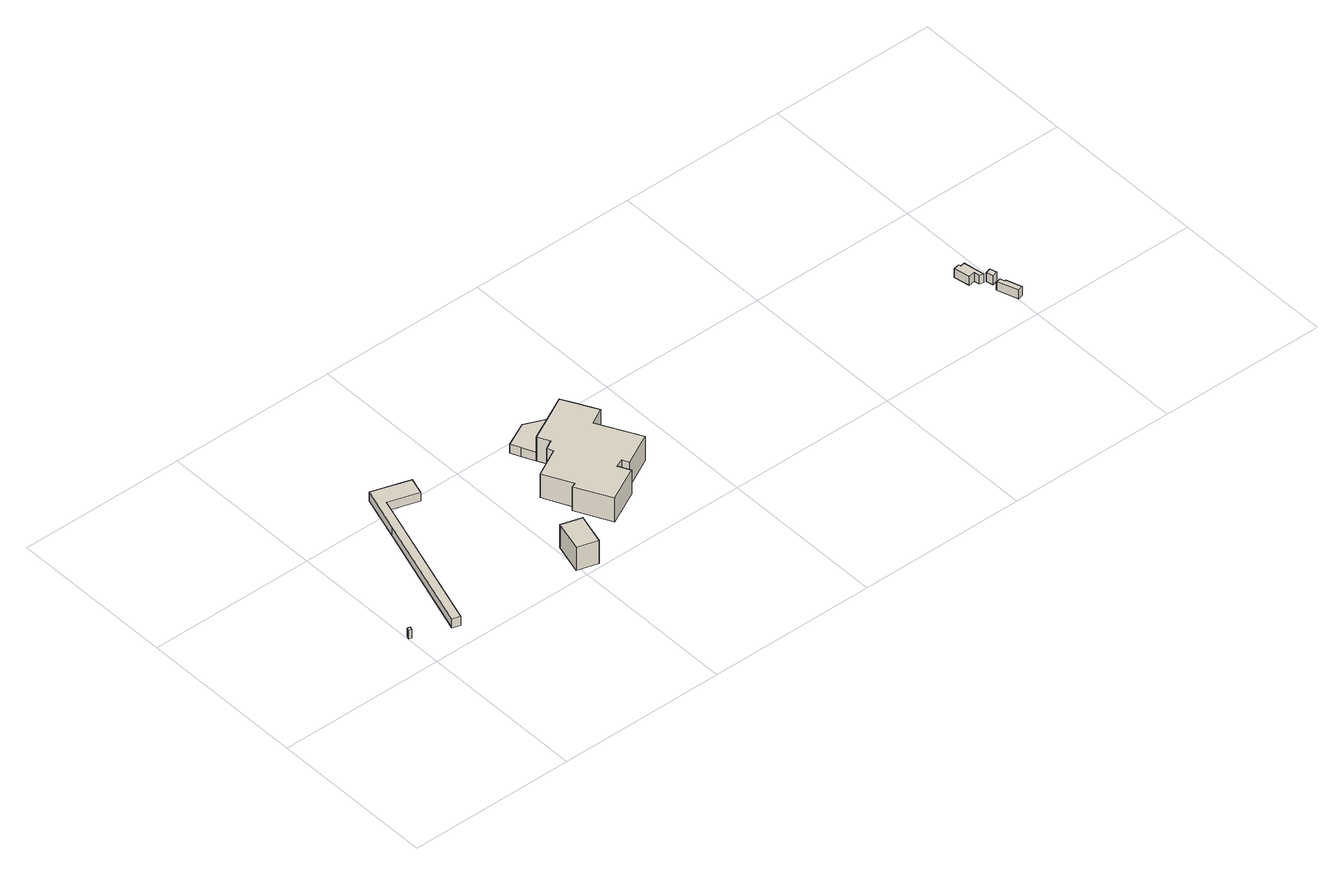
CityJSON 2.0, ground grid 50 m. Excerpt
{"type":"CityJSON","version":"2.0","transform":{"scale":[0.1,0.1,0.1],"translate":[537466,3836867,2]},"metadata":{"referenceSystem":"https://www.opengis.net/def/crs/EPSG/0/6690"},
"CityObjects":{
"building1":{"type":"Building","attributes":{"class":"3001","BuildingDetailAttribute.specifiedBuildingCoverageRate":0.6,"BuildingDetailAttribute.surveyYear":2017,"BuildingTsunamiRiskAttribute.description":"1","BuildingTsunamiRiskAttribute.rank":"2","BuildingTsunamiRiskAttribute.depth":2.59,"BuildingIDAttribute.prefecture":"27","BuildingIDAttribute.city":"27104"},"geometry":[{"type":"Solid","lod":"1","boundaries":[[[[0,1,2,3]],[[2,4,5,3]],[[1,6,4,2]],[[0,7,6,1]],[[3,5,7,0]],[[4,6,7,5]]]]}]},
"building2":{"type":"Building","attributes":{"class":"3001","BuildingDetailAttribute.specifiedBuildingCoverageRate":0.6,"BuildingDetailAttribute.surveyYear":2017,"BuildingTsunamiRiskAttribute.description":"1","BuildingTsunamiRiskAttribute.rank":"2","BuildingTsunamiRiskAttribute.depth":1.03,"BuildingHighTideRiskAttribute.description":"1","BuildingHighTideRiskAttribute.rank":"3","BuildingHighTideRiskAttribute.depth":3.47,"BuildingIDAttribute.prefecture":"27","BuildingIDAttribute.city":"27104"},"geometry":[{"type":"Solid","lod":"1","boundaries":[[[[8,9,10,11,12,13,14,15]],[[14,16,17,15]],[[13,18,16,14]],[[12,19,18,13]],[[11,20,19,12]],[[10,21,20,11]],[[9,22,21,10]],[[8,23,22,9]],[[15,17,23,8]],[[16,18,19,20,21,22,23,17]]]]}]},
"building3":{"type":"Building","attributes":{"計測周辺長":31.79,"1/2500図郭":54,"区名":"此花区","町丁目名称":"常吉２丁目","街区番号":13,"class":"3001","usage":"454","measuredHeight":7.7,"storeysAboveGround":1,"BuildingDetailAttribute.buildingRoofEdgeArea":60.55,"BuildingDetailAttribute.buildingStructureType":"610","BuildingDetailAttribute.buildingStructureOrgType":"2","BuildingDetailAttribute.detailedUsage":"1930","BuildingDetailAttribute.specifiedBuildingCoverageRate":0.6,"BuildingDetailAttribute.surveyYear":2017,"BuildingTsunamiRiskAttribute.description":"1","BuildingTsunamiRiskAttribute.rank":"2","BuildingTsunamiRiskAttribute.depth":0.71,"BuildingHighTideRiskAttribute.description":"1","BuildingHighTideRiskAttribute.rank":"3","BuildingHighTideRiskAttribute.depth":3.03,"BuildingIDAttribute.prefecture":"27","BuildingIDAttribute.city":"27104"},"geometry":[{"type":"Solid","lod":"1","boundaries":[[[[24,25,26,27]],[[26,28,29,27]],[[25,30,28,26]],[[24,31,30,25]],[[27,29,31,24]],[[28,30,31,29]]]]}]},
"building4":{"type":"Building","attributes":{"計測周辺長":117.65,"1/2500図郭":54,"区名":"此花区","町丁目名称":"常吉２丁目","街区番号":13,"class":"3001","usage":"402","measuredHeight":8.1,"storeysAboveGround":2,"BuildingDetailAttribute.buildingRoofEdgeArea":598.51,"BuildingDetailAttribute.buildingStructureType":"610","BuildingDetailAttribute.buildingStructureOrgType":"2","BuildingDetailAttribute.detailedUsage":"1418","BuildingDetailAttribute.specifiedBuildingCoverageRate":0.6,"BuildingDetailAttribute.surveyYear":2017,"BuildingTsunamiRiskAttribute.description":"1","BuildingTsunamiRiskAttribute.rank":"1","BuildingTsunamiRiskAttribute.depth":0.06,"BuildingHighTideRiskAttribute.description":"1","BuildingHighTideRiskAttribute.rank":"2","BuildingHighTideRiskAttribute.depth":2.24,"BuildingIDAttribute.prefecture":"27","BuildingIDAttribute.city":"27104"},"geometry":[{"type":"Solid","lod":"1","boundaries":[[[[32,33,34,35,36,37,38,39,40,41,42,43,44,45,46,47,48,49,50]],[[49,51,52,50]],[[48,53,51,49]],[[47,54,53,48]],[[46,55,54,47]],[[45,56,55,46]],[[44,57,56,45]],[[43,58,57,44]],[[42,59,58,43]],[[41,60,59,42]],[[40,61,60,41]],[[39,62,61,40]],[[38,63,62,39]],[[37,64,63,38]],[[36,65,64,37]],[[35,66,65,36]],[[34,67,66,35]],[[33,68,67,34]],[[32,69,68,33]],[[50,52,69,32]],[[51,53,54,55,56,57,58,59,60,61,62,63,64,65,66,67,68,69,52]]]]}]},
"building5":{"type":"Building","attributes":{"計測周辺長":39.27,"1/2500図郭":44,"区名":"此花区","町丁目名称":"常吉２丁目","街区番号":13,"class":"3003","usage":"402","storeysAboveGround":1,"BuildingDetailAttribute.buildingRoofEdgeArea":81.8,"BuildingDetailAttribute.buildingStructureType":"610","BuildingDetailAttribute.buildingStructureOrgType":"2","BuildingDetailAttribute.detailedUsage":"1418","BuildingDetailAttribute.specifiedBuildingCoverageRate":0.6,"BuildingDetailAttribute.surveyYear":2017,"BuildingTsunamiRiskAttribute.description":"1","BuildingTsunamiRiskAttribute.rank":"1","BuildingTsunamiRiskAttribute.depth":0.33,"BuildingHighTideRiskAttribute.description":"1","BuildingHighTideRiskAttribute.rank":"2","BuildingHighTideRiskAttribute.depth":2.61,"BuildingIDAttribute.prefecture":"27","BuildingIDAttribute.city":"27104"},"geometry":[{"type":"Solid","lod":"1","boundaries":[[[[70,71,72,73,74,75]],[[74,76,77,75]],[[73,78,76,74]],[[72,79,78,73]],[[71,80,79,72]],[[70,81,80,71]],[[75,77,81,70]],[[76,78,79,80,81,77]]]]}]},
"building6":{"type":"Building","attributes":{"計測周辺長":11.52,"1/2500図郭":54,"区名":"此花区","町丁目名称":"常吉２丁目","街区番号":13,"class":"3001","usage":"401","storeysAboveGround":1,"BuildingDetailAttribute.buildingRoofEdgeArea":7.44,"BuildingDetailAttribute.buildingStructureType":"610","BuildingDetailAttribute.buildingStructureOrgType":"2","BuildingDetailAttribute.detailedUsage":"1350","BuildingDetailAttribute.specifiedBuildingCoverageRate":0.6,"BuildingDetailAttribute.surveyYear":2017,"BuildingHighTideRiskAttribute.description":"1","BuildingHighTideRiskAttribute.rank":"2","BuildingHighTideRiskAttribute.depth":2.19,"BuildingIDAttribute.prefecture":"27","BuildingIDAttribute.city":"27104"},"geometry":[{"type":"Solid","lod":"1","boundaries":[[[[82,83,84,85]],[[84,86,87,85]],[[83,88,86,84]],[[82,89,88,83]],[[85,87,89,82]],[[86,88,89,87]]]]}]},
"building7":{"type":"Building","attributes":{"class":"3001","BuildingDetailAttribute.specifiedBuildingCoverageRate":0.6,"BuildingDetailAttribute.surveyYear":2017,"BuildingTsunamiRiskAttribute.description":"1","BuildingTsunamiRiskAttribute.rank":"2","BuildingTsunamiRiskAttribute.depth":0.79,"BuildingHighTideRiskAttribute.description":"1","BuildingHighTideRiskAttribute.rank":"3","BuildingHighTideRiskAttribute.depth":3.71,"BuildingIDAttribute.prefecture":"27","BuildingIDAttribute.city":"27104"},"geometry":[{"type":"Solid","lod":"1","boundaries":[[[[90,91,92,93,94,95,96,97]],[[96,98,99,97]],[[95,100,98,96]],[[94,101,100,95]],[[93,102,101,94]],[[92,103,102,93]],[[91,104,103,92]],[[90,105,104,91]],[[97,99,105,90]],[[98,100,101,102,103,104,105,99]]]]}]},
"building8":{"type":"Building","attributes":{"class":"3001","BuildingDetailAttribute.specifiedBuildingCoverageRate":0.6,"BuildingDetailAttribute.surveyYear":2017,"BuildingTsunamiRiskAttribute.description":"1","BuildingTsunamiRiskAttribute.rank":"2","BuildingTsunamiRiskAttribute.depth":0.76,"BuildingHighTideRiskAttribute.description":"1","BuildingHighTideRiskAttribute.rank":"3","BuildingHighTideRiskAttribute.depth":3.68,"BuildingIDAttribute.prefecture":"27","BuildingIDAttribute.city":"27104"},"geometry":[{"type":"Solid","lod":"1","boundaries":[[[[106,107,108,109,110,111]],[[110,112,113,111]],[[109,114,112,110]],[[108,115,114,109]],[[107,116,115,108]],[[106,117,116,107]],[[111,113,117,106]],[[112,114,115,116,117,113]]]]}]},
"building9":{"type":"Building","attributes":{"class":"3001","BuildingDetailAttribute.specifiedBuildingCoverageRate":0.6,"BuildingDetailAttribute.surveyYear":2017,"BuildingTsunamiRiskAttribute.description":"1","BuildingTsunamiRiskAttribute.rank":"2","BuildingTsunamiRiskAttribute.depth":0.79,"BuildingHighTideRiskAttribute.description":"1","BuildingHighTideRiskAttribute.rank":"3","BuildingHighTideRiskAttribute.depth":3.71,"BuildingIDAttribute.prefecture":"27","BuildingIDAttribute.city":"27104"},"geometry":[{"type":"Solid","lod":"1","boundaries":[[[[118,119,120,121]],[[120,122,123,121]],[[119,124,122,120]],[[118,125,124,119]],[[121,123,125,118]],[[122,124,125,123]]]]}]}
},
"vertices":[
[2,110,3],[5,120,3],[13,118,3],[10,108,3],[13,118,33],[10,108,33],[5,120,33],[2,110,33],
[267,569,4],[379,533,4],[364,483,4],[274,511,4],[249,430,4],[134,63,4],[111,70,4],[224,430,4],[111,70,34],[224,430,34],[134,63,34],[249,430,34],[274,511,34],[364,483,34],[379,533,34],[267,569,34],
[482,21,13],[508,113,13],[569,95,13],[543,3,13],[569,95,91],[543,3,91],[508,113,91],[482,21,91],
[811,466,18],[827,436,18],[864,367,18],[817,341,18],[883,217,18],[789,168,18],[779,188,18],[756,178,18],[774,143,18],[672,92,18],[619,194,18],[633,199,18],[590,284,18],[672,327,18],[665,345,18],[692,360,18],[674,395,18],[752,435,18],[802,461,18],[752,435,99],[802,461,99],[674,395,99],[692,360,99],[665,345,99],[672,327,99],[590,284,99],[633,199,99],[619,194,99],[672,92,99],[774,143,99],[756,178,99],[779,188,99],[789,168,99],[883,217,99],[817,341,99],[864,367,99],[827,436,99],[811,466,99],
[751,435,17],[674,395,17],[656,434,17],[643,462,17],[715,498,17],[802,461,17],[715,498,47],[802,461,47],[643,462,47],[656,434,47],[674,395,47],[751,435,47],
[868,262,19],[903,280,19],[910,262,19],[878,244,19],[910,262,49],[878,244,49],[903,280,49],[868,262,49],
[1962,178,6],[1959,195,6],[1940,191,6],[1931,239,6],[1949,242,6],[1950,236,6],[1963,238,6],[1974,175,6],[1963,238,36],[1974,175,36],[1950,236,36],[1949,242,36],[1931,239,36],[1940,191,36],[1959,195,36],[1962,178,36],
[1979,132,7],[1992,133,7],[1997,119,7],[2000,120,7],[2015,75,7],[2000,70,7],[2015,75,37],[2000,70,37],[2000,120,37],[1997,119,37],[1992,133,37],[1979,132,37],
[1981,174,7],[1997,178,7],[2003,158,7],[1986,153,7],[2003,158,37],[1986,153,37],[1997,178,37],[1981,174,37]
]}
